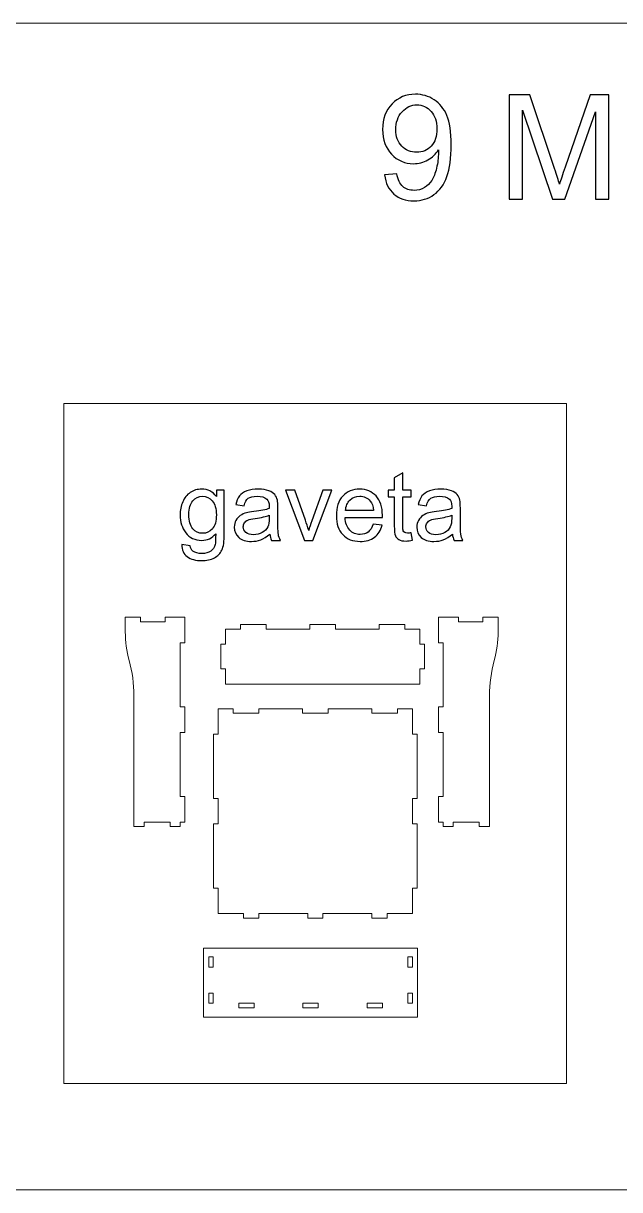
# Model space of a CAD drawing. Header units: millimetres. Extents: x -2300 to 2300, y -1145 to 1145.
# Drawn here: x -1046 to 124, y -1145 to 1145 of the extents above; entities that cross this region are included whole.
import ezdxf

# ---------------------------------------------------------------- set-up
doc = ezdxf.new("R2010")
doc.units = ezdxf.units.MM
doc.header["$MEASUREMENT"] = 0
doc.layers.add('Layer 1', color=7, linetype='Continuous')

msp = doc.modelspace()

# ---------------------------------------------------------------- linework, layer by layer
at = {"layer": 'Layer 1', "color": 114, "lineweight": 18}
for points in [[(-2299.5468, -1144.6932), (2299.5466, -1144.6932), (2299.5466, 1144.6934), (-2299.5468, 1144.6934), (-2299.5468, -1144.6932)], [(-966.791, -936.0977), (19.822, -936.0977), (19.822, 398.2489), (-966.791, 398.2489), (-966.791, -936.0977)]]:
    msp.add_lwpolyline(points, close=True, dxfattribs=at)
at = {"layer": 'Layer 1', "color": 114}
for points, knots in [([(-337.4058, 847.172), (-337.4058, 847.172), (-313.3565, 849.1761), (-313.3565, 849.1761), (-313.3565, 849.1761), (-311.3047, 837.8195), (-307.3919, 829.6122), (-301.6182, 824.5065), (-301.6182, 824.5065), (-295.8445, 819.4008), (-288.4484, 816.8241), (-279.3822, 816.8241), (-279.3822, 816.8241), (-271.652, 816.8241), (-264.8762, 818.5896), (-259.0071, 822.1684), (-259.0071, 822.1684), (-253.1379, 825.6994), (-248.3662, 830.4234), (-244.692, 836.388), (-244.692, 836.388), (-241.0178, 842.3049), (-237.9162, 850.3213), (-235.3872, 860.3895), (-235.3872, 860.3895), (-232.8582, 870.4578), (-231.6176, 880.7169), (-231.6176, 891.1669), (-231.6176, 891.1669), (-231.6176, 892.2644), (-231.6653, 893.9822), (-231.7607, 896.2249), (-231.7607, 896.2249), (-236.771, 888.2085), (-243.6422, 881.6713), (-252.3267, 876.7087), (-252.3267, 876.7087), (-261.0112, 871.6984), (-270.4591, 869.2172), (-280.5751, 869.2172), (-280.5751, 869.2172), (-297.5146, 869.2172), (-311.8296, 875.3726), (-323.568, 887.6836), (-323.568, 887.6836), (-335.2586, 899.9468), (-341.1278, 916.1705), (-341.1278, 936.3071), (-341.1278, 936.3071), (-341.1278, 957.1116), (-335.02, 973.8125), (-322.7568, 986.5052), (-322.7568, 986.5052), (-310.5413, 999.1501), (-295.2241, 1005.4965), (-276.7577, 1005.4965), (-276.7577, 1005.4965), (-263.4924, 1005.4965), (-251.3246, 1001.9177), (-240.2543, 994.7125), (-240.2543, 994.7125), (-229.2317, 987.5549), (-220.8813, 977.3435), (-215.1553, 964.0305), (-215.1553, 964.0305), (-209.4293, 950.7653), (-206.5662, 931.5354), (-206.5662, 906.3886), (-206.5662, 906.3886), (-206.5662, 880.192), (-209.3815, 859.3398), (-215.0598, 843.8318), (-215.0598, 843.8318), (-220.7381, 828.2761), (-229.2317, 816.49), (-240.4452, 808.3782), (-240.4452, 808.3782), (-251.6587, 800.2663), (-264.7808, 796.2104), (-279.8593, 796.2104), (-279.8593, 796.2104), (-295.8922, 796.2104), (-308.9666, 800.6481), (-319.1303, 809.5711), (-319.1303, 809.5711), (-329.2463, 818.4942), (-335.354, 831.0437), (-337.4058, 847.172)], [0, 0, 0, 0, 0.043478261, 0.043478261, 0.043478261, 0.043478261, 0.086956522, 0.086956522, 0.086956522, 0.086956522, 0.130434783, 0.130434783, 0.130434783, 0.130434783, 0.173913043, 0.173913043, 0.173913043, 0.173913043, 0.217391304, 0.217391304, 0.217391304, 0.217391304, 0.260869565, 0.260869565, 0.260869565, 0.260869565, 0.304347826, 0.304347826, 0.304347826, 0.304347826, 0.347826087, 0.347826087, 0.347826087, 0.347826087, 0.391304348, 0.391304348, 0.391304348, 0.391304348, 0.434782609, 0.434782609, 0.434782609, 0.434782609, 0.47826087, 0.47826087, 0.47826087, 0.47826087, 0.52173913, 0.52173913, 0.52173913, 0.52173913, 0.565217391, 0.565217391, 0.565217391, 0.565217391, 0.608695652, 0.608695652, 0.608695652, 0.608695652, 0.652173913, 0.652173913, 0.652173913, 0.652173913, 0.695652174, 0.695652174, 0.695652174, 0.695652174, 0.739130435, 0.739130435, 0.739130435, 0.739130435, 0.782608696, 0.782608696, 0.782608696, 0.782608696, 0.826086957, 0.826086957, 0.826086957, 0.826086957, 0.869565217, 0.869565217, 0.869565217, 0.869565217, 0.913043478, 0.913043478, 0.913043478, 0.913043478, 1, 1, 1, 1]), ([(-234.6237, 937.5954), (-234.6237, 952.0059), (-238.4411, 963.4579), (-246.0758, 971.9038), (-246.0758, 971.9038), (-253.6628, 980.3497), (-262.9198, 984.5965), (-273.7993, 984.5965), (-273.7993, 984.5965), (-285.0605, 984.5965), (-294.7947, 980.0634), (-303.002, 970.9495), (-303.002, 970.9495), (-311.257, 961.8356), (-315.3607, 950.0018), (-315.3607, 935.4959), (-315.3607, 935.4959), (-315.3607, 922.4692), (-311.4479, 911.876), (-303.67, 903.7642), (-303.67, 903.7642), (-295.8445, 895.6046), (-286.1102, 891.5487), (-274.515, 891.5487), (-274.515, 891.5487), (-262.8721, 891.5487), (-253.3288, 895.6046), (-245.8372, 903.7642), (-245.8372, 903.7642), (-238.3457, 911.876), (-234.6237, 923.1849), (-234.6237, 937.5954)], [0, 0, 0, 0, 0.111111111, 0.111111111, 0.111111111, 0.111111111, 0.222222222, 0.222222222, 0.222222222, 0.222222222, 0.333333333, 0.333333333, 0.333333333, 0.333333333, 0.444444444, 0.444444444, 0.444444444, 0.444444444, 0.555555556, 0.555555556, 0.555555556, 0.555555556, 0.666666667, 0.666666667, 0.666666667, 0.666666667, 0.777777778, 0.777777778, 0.777777778, 0.777777778, 1, 1, 1, 1]), ([(-92.9047, 799.646), (-92.9047, 799.646), (-92.9047, 1004.6376), (-92.9047, 1004.6376), (-92.9047, 1004.6376), (-92.9047, 1004.6376), (-52.25, 1004.6376), (-52.25, 1004.6376), (-52.25, 1004.6376), (-52.25, 1004.6376), (-3.7696, 859.5306), (-3.7696, 859.5306), (-3.7696, 859.5306), (0.7157, 846.0268), (3.9605, 835.9108), (6.0123, 829.1827), (6.0123, 829.1827), (8.3504, 836.6266), (12.0246, 847.6014), (16.9872, 862.0596), (16.9872, 862.0596), (16.9872, 862.0596), (66.3264, 1004.6376), (66.3264, 1004.6376), (66.3264, 1004.6376), (66.3264, 1004.6376), (102.6389, 1004.6376), (102.6389, 1004.6376), (102.6389, 1004.6376), (102.6389, 1004.6376), (102.6389, 799.646), (102.6389, 799.646), (102.6389, 799.646), (102.6389, 799.646), (76.5855, 799.646), (76.5855, 799.646), (76.5855, 799.646), (76.5855, 799.646), (76.5855, 971.1404), (76.5855, 971.1404), (76.5855, 971.1404), (76.5855, 971.1404), (16.7486, 799.646), (16.7486, 799.646), (16.7486, 799.646), (16.7486, 799.646), (-7.6824, 799.646), (-7.6824, 799.646), (-7.6824, 799.646), (-7.6824, 799.646), (-66.8513, 974.2897), (-66.8513, 974.2897), (-66.8513, 974.2897), (-66.8513, 974.2897), (-66.8513, 799.646), (-66.8513, 799.646), (-66.8513, 799.646), (-66.8513, 799.646), (-92.9047, 799.646), (-92.9047, 799.646)], [0, 0, 0, 0, 0.0625, 0.0625, 0.0625, 0.0625, 0.125, 0.125, 0.125, 0.125, 0.1875, 0.1875, 0.1875, 0.1875, 0.25, 0.25, 0.25, 0.25, 0.3125, 0.3125, 0.3125, 0.3125, 0.375, 0.375, 0.375, 0.375, 0.4375, 0.4375, 0.4375, 0.4375, 0.5, 0.5, 0.5, 0.5, 0.5625, 0.5625, 0.5625, 0.5625, 0.625, 0.625, 0.625, 0.625, 0.6875, 0.6875, 0.6875, 0.6875, 0.75, 0.75, 0.75, 0.75, 0.8125, 0.8125, 0.8125, 0.8125, 0.875, 0.875, 0.875, 0.875, 1, 1, 1, 1]), ([(-284.8993, 144.7112), (-284.8993, 144.7112), (-282.6245, 129.9883), (-282.6245, 129.9883), (-282.6245, 129.9883), (-287.3005, 129.0088), (-291.5025, 128.5033), (-295.1674, 128.5033), (-295.1674, 128.5033), (-301.2019, 128.5033), (-305.8779, 129.4512), (-309.2269, 131.3784), (-309.2269, 131.3784), (-312.5442, 133.3057), (-314.8822, 135.8016), (-316.2408, 138.9294), (-316.2408, 138.9294), (-317.5993, 142.0573), (-318.2628, 148.6289), (-318.2628, 158.6442), (-318.2628, 158.6442), (-318.2628, 158.6442), (-318.2628, 215.3243), (-318.2628, 215.3243), (-318.2628, 215.3243), (-318.2628, 215.3243), (-330.5846, 215.3243), (-330.5846, 215.3243), (-330.5846, 215.3243), (-330.5846, 215.3243), (-330.5846, 228.2147), (-330.5846, 228.2147), (-330.5846, 228.2147), (-330.5846, 228.2147), (-318.2628, 228.2147), (-318.2628, 228.2147), (-318.2628, 228.2147), (-318.2628, 228.2147), (-318.2628, 252.5423), (-318.2628, 252.5423), (-318.2628, 252.5423), (-318.2628, 252.5423), (-301.581, 262.5577), (-301.581, 262.5577), (-301.581, 262.5577), (-301.581, 262.5577), (-301.581, 228.2147), (-301.581, 228.2147), (-301.581, 228.2147), (-301.581, 228.2147), (-284.8993, 228.2147), (-284.8993, 228.2147), (-284.8993, 228.2147), (-284.8993, 228.2147), (-284.8993, 215.3243), (-284.8993, 215.3243), (-284.8993, 215.3243), (-284.8993, 215.3243), (-301.581, 215.3243), (-301.581, 215.3243), (-301.581, 215.3243), (-301.581, 215.3243), (-301.581, 157.6964), (-301.581, 157.6964), (-301.581, 157.6964), (-301.581, 152.9257), (-301.2967, 149.861), (-300.6964, 148.5025), (-300.6964, 148.5025), (-300.1277, 147.1439), (-299.1799, 146.0697), (-297.8529, 145.2483), (-297.8529, 145.2483), (-296.526, 144.4584), (-294.6303, 144.0477), (-292.166, 144.0477), (-292.166, 144.0477), (-290.3335, 144.0477), (-287.9007, 144.2689), (-284.8993, 144.7112)], [0, 0, 0, 0, 0.047619048, 0.047619048, 0.047619048, 0.047619048, 0.095238095, 0.095238095, 0.095238095, 0.095238095, 0.142857143, 0.142857143, 0.142857143, 0.142857143, 0.19047619, 0.19047619, 0.19047619, 0.19047619, 0.238095238, 0.238095238, 0.238095238, 0.238095238, 0.285714286, 0.285714286, 0.285714286, 0.285714286, 0.333333333, 0.333333333, 0.333333333, 0.333333333, 0.380952381, 0.380952381, 0.380952381, 0.380952381, 0.428571429, 0.428571429, 0.428571429, 0.428571429, 0.476190476, 0.476190476, 0.476190476, 0.476190476, 0.523809524, 0.523809524, 0.523809524, 0.523809524, 0.571428571, 0.571428571, 0.571428571, 0.571428571, 0.619047619, 0.619047619, 0.619047619, 0.619047619, 0.666666667, 0.666666667, 0.666666667, 0.666666667, 0.714285714, 0.714285714, 0.714285714, 0.714285714, 0.761904762, 0.761904762, 0.761904762, 0.761904762, 0.80952381, 0.80952381, 0.80952381, 0.80952381, 0.857142857, 0.857142857, 0.857142857, 0.857142857, 0.904761905, 0.904761905, 0.904761905, 0.904761905, 1, 1, 1, 1]), ([(-735.2436, 121.679), (-735.2436, 121.679), (-719.1306, 119.4042), (-719.1306, 119.4042), (-719.1306, 119.4042), (-718.4671, 114.4123), (-716.5714, 110.779), (-713.4752, 108.4726), (-713.4752, 108.4726), (-709.3364, 105.408), (-703.681, 103.8598), (-696.5091, 103.8598), (-696.5091, 103.8598), (-688.8001, 103.8598), (-682.8288, 105.408), (-678.6268, 108.4726), (-678.6268, 108.4726), (-674.4247, 111.5372), (-671.5812, 115.8656), (-670.0963, 121.3946), (-670.0963, 121.3946), (-669.2433, 124.7752), (-668.8325, 131.8839), (-668.8957, 142.7207), (-668.8957, 142.7207), (-676.194, 134.1271), (-685.2615, 129.8303), (-696.13, 129.8303), (-696.13, 129.8303), (-709.6523, 129.8303), (-720.1416, 134.6958), (-727.5346, 144.4584), (-727.5346, 144.4584), (-734.9593, 154.1895), (-738.6558, 165.8793), (-738.6558, 179.4964), (-738.6558, 179.4964), (-738.6558, 188.8799), (-736.9497, 197.5367), (-733.5691, 205.4669), (-733.5691, 205.4669), (-730.1885, 213.397), (-725.2598, 219.4947), (-718.8146, 223.8231), (-718.8146, 223.8231), (-712.3694, 228.1516), (-704.7868, 230.3), (-696.0668, 230.3), (-696.0668, 230.3), (-684.4717, 230.3), (-674.8986, 225.5608), (-667.3792, 216.0826), (-667.3792, 216.0826), (-667.3792, 216.0826), (-667.3792, 228.2147), (-667.3792, 228.2147), (-667.3792, 228.2147), (-667.3792, 228.2147), (-652.0244, 228.2147), (-652.0244, 228.2147), (-652.0244, 228.2147), (-652.0244, 228.2147), (-652.0244, 143.2578), (-652.0244, 143.2578), (-652.0244, 143.2578), (-652.0244, 127.9346), (-653.5725, 117.0978), (-656.7004, 110.7158), (-656.7004, 110.7158), (-659.7966, 104.3338), (-664.7569, 99.2787), (-671.4865, 95.5821), (-671.4865, 95.5821), (-678.2476, 91.8856), (-686.5569, 90.0216), (-696.4143, 90.0216), (-696.4143, 90.0216), (-708.1358, 90.0216), (-717.5824, 92.6439), (-724.7859, 97.9201), (-724.7859, 97.9201), (-732.021, 103.1648), (-735.4964, 111.0949), (-735.2436, 121.679)], [0, 0, 0, 0, 0.045454545, 0.045454545, 0.045454545, 0.045454545, 0.090909091, 0.090909091, 0.090909091, 0.090909091, 0.136363636, 0.136363636, 0.136363636, 0.136363636, 0.181818182, 0.181818182, 0.181818182, 0.181818182, 0.227272727, 0.227272727, 0.227272727, 0.227272727, 0.272727273, 0.272727273, 0.272727273, 0.272727273, 0.318181818, 0.318181818, 0.318181818, 0.318181818, 0.363636364, 0.363636364, 0.363636364, 0.363636364, 0.409090909, 0.409090909, 0.409090909, 0.409090909, 0.454545455, 0.454545455, 0.454545455, 0.454545455, 0.5, 0.5, 0.5, 0.5, 0.545454545, 0.545454545, 0.545454545, 0.545454545, 0.590909091, 0.590909091, 0.590909091, 0.590909091, 0.636363636, 0.636363636, 0.636363636, 0.636363636, 0.681818182, 0.681818182, 0.681818182, 0.681818182, 0.727272727, 0.727272727, 0.727272727, 0.727272727, 0.772727273, 0.772727273, 0.772727273, 0.772727273, 0.818181818, 0.818181818, 0.818181818, 0.818181818, 0.863636364, 0.863636364, 0.863636364, 0.863636364, 0.909090909, 0.909090909, 0.909090909, 0.909090909, 1, 1, 1, 1]), ([(-562.4863, 142.1521), (-568.6788, 136.8758), (-574.6501, 133.1793), (-580.3686, 130.9993), (-580.3686, 130.9993), (-586.0872, 128.8193), (-592.2165, 127.7451), (-598.7881, 127.7451), (-598.7881, 127.7451), (-609.5933, 127.7451), (-617.9026, 130.3674), (-623.7159, 135.6436), (-623.7159, 135.6436), (-629.5293, 140.8883), (-632.4359, 147.6179), (-632.4359, 155.8008), (-632.4359, 155.8008), (-632.4359, 160.6031), (-631.3301, 164.9947), (-629.1501, 168.9756), (-629.1501, 168.9756), (-626.9385, 172.9564), (-624.0635, 176.1159), (-620.5249, 178.517), (-620.5249, 178.517), (-616.9548, 180.9182), (-612.9739, 182.7506), (-608.5191, 183.9828), (-608.5191, 183.9828), (-605.2333, 184.8359), (-600.273, 185.6573), (-593.6698, 186.4788), (-593.6698, 186.4788), (-580.2107, 188.0585), (-570.2585, 189.9857), (-563.9081, 192.1973), (-563.9081, 192.1973), (-563.8449, 194.4721), (-563.8133, 195.9254), (-563.8133, 196.5257), (-563.8133, 196.5257), (-563.8133, 203.2869), (-565.393, 208.0576), (-568.5524, 210.8379), (-568.5524, 210.8379), (-572.8176, 214.5976), (-579.1681, 216.4617), (-587.5721, 216.4617), (-587.5721, 216.4617), (-595.4391, 216.4617), (-601.2524, 215.0715), (-604.9806, 212.3228), (-604.9806, 212.3228), (-608.7403, 209.5741), (-611.489, 204.7086), (-613.2898, 197.6947), (-613.2898, 197.6947), (-613.2898, 197.6947), (-629.5925, 199.9695), (-629.5925, 199.9695), (-629.5925, 199.9695), (-628.1075, 206.9518), (-625.6748, 212.6072), (-622.2626, 216.904), (-622.2626, 216.904), (-618.8504, 221.2008), (-613.9217, 224.4866), (-607.4765, 226.8246), (-607.4765, 226.8246), (-601.0629, 229.131), (-593.575, 230.3), (-585.1078, 230.3), (-585.1078, 230.3), (-576.7037, 230.3), (-569.8478, 229.3205), (-564.5715, 227.3301), (-564.5715, 227.3301), (-559.3269, 225.3397), (-555.4408, 222.8753), (-552.9764, 219.8739), (-552.9764, 219.8739), (-550.5121, 216.8724), (-548.7744, 213.0811), (-547.7634, 208.4999), (-547.7634, 208.4999), (-547.2263, 205.6565), (-546.9419, 200.5382), (-546.9419, 193.1767), (-546.9419, 193.1767), (-546.9419, 193.1767), (-546.9419, 171.0608), (-546.9419, 171.0608), (-546.9419, 171.0608), (-546.9419, 155.6112), (-546.5944, 145.8486), (-545.8993, 141.7097), (-545.8993, 141.7097), (-545.2359, 137.5709), (-543.8457, 133.6216), (-541.8237, 129.8303), (-541.8237, 129.8303), (-541.8237, 129.8303), (-559.2637, 129.8303), (-559.2637, 129.8303), (-559.2637, 129.8303), (-560.9382, 133.3373), (-562.0124, 137.4445), (-562.4863, 142.1521)], [0, 0, 0, 0, 0.035714286, 0.035714286, 0.035714286, 0.035714286, 0.071428571, 0.071428571, 0.071428571, 0.071428571, 0.107142857, 0.107142857, 0.107142857, 0.107142857, 0.142857143, 0.142857143, 0.142857143, 0.142857143, 0.178571429, 0.178571429, 0.178571429, 0.178571429, 0.214285714, 0.214285714, 0.214285714, 0.214285714, 0.25, 0.25, 0.25, 0.25, 0.285714286, 0.285714286, 0.285714286, 0.285714286, 0.321428571, 0.321428571, 0.321428571, 0.321428571, 0.357142857, 0.357142857, 0.357142857, 0.357142857, 0.392857143, 0.392857143, 0.392857143, 0.392857143, 0.428571429, 0.428571429, 0.428571429, 0.428571429, 0.464285714, 0.464285714, 0.464285714, 0.464285714, 0.5, 0.5, 0.5, 0.5, 0.535714286, 0.535714286, 0.535714286, 0.535714286, 0.571428571, 0.571428571, 0.571428571, 0.571428571, 0.607142857, 0.607142857, 0.607142857, 0.607142857, 0.642857143, 0.642857143, 0.642857143, 0.642857143, 0.678571429, 0.678571429, 0.678571429, 0.678571429, 0.714285714, 0.714285714, 0.714285714, 0.714285714, 0.75, 0.75, 0.75, 0.75, 0.785714286, 0.785714286, 0.785714286, 0.785714286, 0.821428571, 0.821428571, 0.821428571, 0.821428571, 0.857142857, 0.857142857, 0.857142857, 0.857142857, 0.892857143, 0.892857143, 0.892857143, 0.892857143, 0.928571429, 0.928571429, 0.928571429, 0.928571429, 1, 1, 1, 1]), ([(-359.4301, 161.6773), (-359.4301, 161.6773), (-342.1797, 159.4025), (-342.1797, 159.4025), (-342.1797, 159.4025), (-344.8652, 149.3871), (-349.8887, 141.5834), (-357.2185, 136.0544), (-357.2185, 136.0544), (-364.5484, 130.5254), (-373.9003, 127.7451), (-385.3058, 127.7451), (-385.3058, 127.7451), (-399.6496, 127.7451), (-411.0235, 132.1683), (-419.4276, 141.0147), (-419.4276, 141.0147), (-427.8316, 149.8295), (-432.0337, 162.246), (-432.0337, 178.2011), (-432.0337, 178.2011), (-432.0337, 194.6933), (-427.8001, 207.5205), (-419.3012, 216.6197), (-419.3012, 216.6197), (-410.8024, 225.7504), (-399.776, 230.3), (-386.222, 230.3), (-386.222, 230.3), (-373.1104, 230.3), (-362.4, 225.8452), (-354.0907, 216.904), (-354.0907, 216.904), (-345.7814, 207.9628), (-341.611, 195.3883), (-341.611, 179.1805), (-341.611, 179.1805), (-341.611, 178.2011), (-341.6426, 176.7161), (-341.7058, 174.7573), (-341.7058, 174.7573), (-341.7058, 174.7573), (-414.9728, 174.7573), (-414.9728, 174.7573), (-414.9728, 174.7573), (-414.3409, 163.9837), (-411.3079, 155.706), (-405.8105, 149.9874), (-405.8105, 149.9874), (-400.3447, 144.2689), (-393.4887, 141.3938), (-385.3058, 141.3938), (-385.3058, 141.3938), (-379.2081, 141.3938), (-373.9951, 143.0051), (-369.6983, 146.2277), (-369.6983, 146.2277), (-365.3698, 149.4503), (-361.9577, 154.6002), (-359.4301, 161.6773)], [0, 0, 0, 0, 0.0625, 0.0625, 0.0625, 0.0625, 0.125, 0.125, 0.125, 0.125, 0.1875, 0.1875, 0.1875, 0.1875, 0.25, 0.25, 0.25, 0.25, 0.3125, 0.3125, 0.3125, 0.3125, 0.375, 0.375, 0.375, 0.375, 0.4375, 0.4375, 0.4375, 0.4375, 0.5, 0.5, 0.5, 0.5, 0.5625, 0.5625, 0.5625, 0.5625, 0.625, 0.625, 0.625, 0.625, 0.6875, 0.6875, 0.6875, 0.6875, 0.75, 0.75, 0.75, 0.75, 0.8125, 0.8125, 0.8125, 0.8125, 0.875, 0.875, 0.875, 0.875, 1, 1, 1, 1]), ([(-204.176, 142.1521), (-210.3685, 136.8758), (-216.3398, 133.1793), (-222.0583, 130.9993), (-222.0583, 130.9993), (-227.7769, 128.8193), (-233.9062, 127.7451), (-240.4778, 127.7451), (-240.4778, 127.7451), (-251.283, 127.7451), (-259.5923, 130.3674), (-265.4056, 135.6436), (-265.4056, 135.6436), (-271.219, 140.8883), (-274.1256, 147.6179), (-274.1256, 155.8008), (-274.1256, 155.8008), (-274.1256, 160.6031), (-273.0198, 164.9947), (-270.8398, 168.9756), (-270.8398, 168.9756), (-268.6282, 172.9564), (-265.7532, 176.1159), (-262.2146, 178.517), (-262.2146, 178.517), (-258.6445, 180.9182), (-254.6636, 182.7506), (-250.2088, 183.9828), (-250.2088, 183.9828), (-246.923, 184.8359), (-241.9627, 185.6573), (-235.3595, 186.4788), (-235.3595, 186.4788), (-221.9004, 188.0585), (-211.9482, 189.9857), (-205.5978, 192.1973), (-205.5978, 192.1973), (-205.5346, 194.4721), (-205.503, 195.9254), (-205.503, 196.5257), (-205.503, 196.5257), (-205.503, 203.2869), (-207.0827, 208.0576), (-210.2421, 210.8379), (-210.2421, 210.8379), (-214.5073, 214.5976), (-220.8578, 216.4617), (-229.2618, 216.4617), (-229.2618, 216.4617), (-237.1288, 216.4617), (-242.9421, 215.0715), (-246.6703, 212.3228), (-246.6703, 212.3228), (-250.43, 209.5741), (-253.1787, 204.7086), (-254.9795, 197.6947), (-254.9795, 197.6947), (-254.9795, 197.6947), (-271.2822, 199.9695), (-271.2822, 199.9695), (-271.2822, 199.9695), (-269.7972, 206.9518), (-267.3645, 212.6072), (-263.9523, 216.904), (-263.9523, 216.904), (-260.5401, 221.2008), (-255.6114, 224.4866), (-249.1662, 226.8246), (-249.1662, 226.8246), (-242.7526, 229.131), (-235.2647, 230.3), (-226.7975, 230.3), (-226.7975, 230.3), (-218.3934, 230.3), (-211.5375, 229.3205), (-206.2612, 227.3301), (-206.2612, 227.3301), (-201.0166, 225.3397), (-197.1305, 222.8753), (-194.6661, 219.8739), (-194.6661, 219.8739), (-192.2018, 216.8724), (-190.4641, 213.0811), (-189.4531, 208.4999), (-189.4531, 208.4999), (-188.916, 205.6565), (-188.6316, 200.5382), (-188.6316, 193.1767), (-188.6316, 193.1767), (-188.6316, 193.1767), (-188.6316, 171.0608), (-188.6316, 171.0608), (-188.6316, 171.0608), (-188.6316, 155.6112), (-188.2841, 145.8486), (-187.589, 141.7097), (-187.589, 141.7097), (-186.9256, 137.5709), (-185.5354, 133.6216), (-183.5134, 129.8303), (-183.5134, 129.8303), (-183.5134, 129.8303), (-200.9534, 129.8303), (-200.9534, 129.8303), (-200.9534, 129.8303), (-202.6279, 133.3373), (-203.7021, 137.4445), (-204.176, 142.1521)], [0, 0, 0, 0, 0.035714286, 0.035714286, 0.035714286, 0.035714286, 0.071428571, 0.071428571, 0.071428571, 0.071428571, 0.107142857, 0.107142857, 0.107142857, 0.107142857, 0.142857143, 0.142857143, 0.142857143, 0.142857143, 0.178571429, 0.178571429, 0.178571429, 0.178571429, 0.214285714, 0.214285714, 0.214285714, 0.214285714, 0.25, 0.25, 0.25, 0.25, 0.285714286, 0.285714286, 0.285714286, 0.285714286, 0.321428571, 0.321428571, 0.321428571, 0.321428571, 0.357142857, 0.357142857, 0.357142857, 0.357142857, 0.392857143, 0.392857143, 0.392857143, 0.392857143, 0.428571429, 0.428571429, 0.428571429, 0.428571429, 0.464285714, 0.464285714, 0.464285714, 0.464285714, 0.5, 0.5, 0.5, 0.5, 0.535714286, 0.535714286, 0.535714286, 0.535714286, 0.571428571, 0.571428571, 0.571428571, 0.571428571, 0.607142857, 0.607142857, 0.607142857, 0.607142857, 0.642857143, 0.642857143, 0.642857143, 0.642857143, 0.678571429, 0.678571429, 0.678571429, 0.678571429, 0.714285714, 0.714285714, 0.714285714, 0.714285714, 0.75, 0.75, 0.75, 0.75, 0.785714286, 0.785714286, 0.785714286, 0.785714286, 0.821428571, 0.821428571, 0.821428571, 0.821428571, 0.857142857, 0.857142857, 0.857142857, 0.857142857, 0.892857143, 0.892857143, 0.892857143, 0.892857143, 0.928571429, 0.928571429, 0.928571429, 0.928571429, 1, 1, 1, 1]), ([(-721.5949, 180.697), (-721.5949, 167.8382), (-719.0358, 158.4547), (-713.9175, 152.5466), (-713.9175, 152.5466), (-708.7677, 146.6384), (-702.354, 143.6686), (-694.645, 143.6686), (-694.645, 143.6686), (-686.9676, 143.6686), (-680.554, 146.6068), (-675.341, 152.4834), (-675.341, 152.4834), (-670.1595, 158.3599), (-667.5688, 167.5854), (-667.5688, 180.1599), (-667.5688, 180.1599), (-667.5688, 192.1657), (-670.2543, 201.2333), (-675.5937, 207.331), (-675.5937, 207.331), (-680.9331, 213.4286), (-687.3784, 216.4617), (-694.8978, 216.4617), (-694.8978, 216.4617), (-702.3224, 216.4617), (-708.6097, 213.4602), (-713.8227, 207.4573), (-713.8227, 207.4573), (-719.0042, 201.4544), (-721.5949, 192.5449), (-721.5949, 180.697)], [0, 0, 0, 0, 0.111111111, 0.111111111, 0.111111111, 0.111111111, 0.222222222, 0.222222222, 0.222222222, 0.222222222, 0.333333333, 0.333333333, 0.333333333, 0.333333333, 0.444444444, 0.444444444, 0.444444444, 0.444444444, 0.555555556, 0.555555556, 0.555555556, 0.555555556, 0.666666667, 0.666666667, 0.666666667, 0.666666667, 0.777777778, 0.777777778, 0.777777778, 0.777777778, 1, 1, 1, 1]), ([(-494.4323, 129.8303), (-494.4323, 129.8303), (-531.5555, 228.2147), (-531.5555, 228.2147), (-531.5555, 228.2147), (-531.5555, 228.2147), (-513.7048, 228.2147), (-513.7048, 228.2147), (-513.7048, 228.2147), (-513.7048, 228.2147), (-492.663, 169.2915), (-492.663, 169.2915), (-492.663, 169.2915), (-490.3882, 162.9411), (-488.2714, 156.3379), (-486.3442, 149.4819), (-486.3442, 149.4819), (-484.8592, 154.6634), (-482.8056, 160.8874), (-480.1201, 168.1857), (-480.1201, 168.1857), (-480.1201, 168.1857), (-458.2569, 228.2147), (-458.2569, 228.2147), (-458.2569, 228.2147), (-458.2569, 228.2147), (-441.1328, 228.2147), (-441.1328, 228.2147), (-441.1328, 228.2147), (-441.1328, 228.2147), (-478.3824, 129.8303), (-478.3824, 129.8303), (-478.3824, 129.8303), (-478.3824, 129.8303), (-494.4323, 129.8303), (-494.4323, 129.8303)], [0, 0, 0, 0, 0.1, 0.1, 0.1, 0.1, 0.2, 0.2, 0.2, 0.2, 0.3, 0.3, 0.3, 0.3, 0.4, 0.4, 0.4, 0.4, 0.5, 0.5, 0.5, 0.5, 0.6, 0.6, 0.6, 0.6, 0.7, 0.7, 0.7, 0.7, 0.8, 0.8, 0.8, 0.8, 1, 1, 1, 1]), ([(-414.025, 188.406), (-414.025, 188.406), (-359.2406, 188.406), (-359.2406, 188.406), (-359.2406, 188.406), (-359.9672, 196.6837), (-362.084, 202.8762), (-365.5278, 207.015), (-365.5278, 207.015), (-370.8041, 213.4286), (-377.6916, 216.6513), (-386.1273, 216.6513), (-386.1273, 216.6513), (-393.7731, 216.6513), (-400.1867, 214.0921), (-405.3997, 208.9739), (-405.3997, 208.9739), (-410.5812, 203.8556), (-413.4563, 196.9996), (-414.025, 188.406)], [0, 0, 0, 0, 0.166666667, 0.166666667, 0.166666667, 0.166666667, 0.333333333, 0.333333333, 0.333333333, 0.333333333, 0.5, 0.5, 0.5, 0.5, 0.666666667, 0.666666667, 0.666666667, 0.666666667, 1, 1, 1, 1]), ([(-563.8133, 179.1173), (-569.8794, 176.653), (-578.9785, 174.5677), (-591.1107, 172.8616), (-591.1107, 172.8616), (-597.9982, 171.8822), (-602.8637, 170.7764), (-605.7072, 169.5443), (-605.7072, 169.5443), (-608.5507, 168.3121), (-610.7307, 166.5112), (-612.2788, 164.1732), (-612.2788, 164.1732), (-613.8269, 161.8037), (-614.6168, 159.1813), (-614.6168, 156.2747), (-614.6168, 156.2747), (-614.6168, 151.8831), (-612.9423, 148.1866), (-609.5617, 145.2483), (-609.5617, 145.2483), (-606.1811, 142.31), (-601.2524, 140.8251), (-594.7756, 140.8251), (-594.7756, 140.8251), (-588.362, 140.8251), (-582.6434, 142.2152), (-577.6199, 145.0271), (-577.6199, 145.0271), (-572.6281, 147.8074), (-568.9315, 151.6303), (-566.5936, 156.4642), (-566.5936, 156.4642), (-564.7927, 160.224), (-563.9081, 165.7529), (-563.9081, 173.0512), (-563.9081, 173.0512), (-563.9081, 173.0512), (-563.8133, 179.1173), (-563.8133, 179.1173)], [0, 0, 0, 0, 0.090909091, 0.090909091, 0.090909091, 0.090909091, 0.181818182, 0.181818182, 0.181818182, 0.181818182, 0.272727273, 0.272727273, 0.272727273, 0.272727273, 0.363636364, 0.363636364, 0.363636364, 0.363636364, 0.454545455, 0.454545455, 0.454545455, 0.454545455, 0.545454545, 0.545454545, 0.545454545, 0.545454545, 0.636363636, 0.636363636, 0.636363636, 0.636363636, 0.727272727, 0.727272727, 0.727272727, 0.727272727, 0.818181818, 0.818181818, 0.818181818, 0.818181818, 1, 1, 1, 1]), ([(-205.503, 179.1173), (-211.5691, 176.653), (-220.6682, 174.5677), (-232.8004, 172.8616), (-232.8004, 172.8616), (-239.6879, 171.8822), (-244.5534, 170.7764), (-247.3969, 169.5443), (-247.3969, 169.5443), (-250.2404, 168.3121), (-252.4204, 166.5112), (-253.9685, 164.1732), (-253.9685, 164.1732), (-255.5166, 161.8037), (-256.3065, 159.1813), (-256.3065, 156.2747), (-256.3065, 156.2747), (-256.3065, 151.8831), (-254.632, 148.1866), (-251.2514, 145.2483), (-251.2514, 145.2483), (-247.8708, 142.31), (-242.9421, 140.8251), (-236.4653, 140.8251), (-236.4653, 140.8251), (-230.0517, 140.8251), (-224.3331, 142.2152), (-219.3096, 145.0271), (-219.3096, 145.0271), (-214.3178, 147.8074), (-210.6212, 151.6303), (-208.2833, 156.4642), (-208.2833, 156.4642), (-206.4824, 160.224), (-205.5978, 165.7529), (-205.5978, 173.0512), (-205.5978, 173.0512), (-205.5978, 173.0512), (-205.503, 179.1173), (-205.503, 179.1173)], [0, 0, 0, 0, 0.090909091, 0.090909091, 0.090909091, 0.090909091, 0.181818182, 0.181818182, 0.181818182, 0.181818182, 0.272727273, 0.272727273, 0.272727273, 0.272727273, 0.363636364, 0.363636364, 0.363636364, 0.363636364, 0.454545455, 0.454545455, 0.454545455, 0.454545455, 0.545454545, 0.545454545, 0.545454545, 0.545454545, 0.636363636, 0.636363636, 0.636363636, 0.636363636, 0.727272727, 0.727272727, 0.727272727, 0.727272727, 0.818181818, 0.818181818, 0.818181818, 0.818181818, 1, 1, 1, 1])]:
    msp.add_open_spline(points, degree=3, knots=knots, dxfattribs=at)
at = {"layer": 'Layer 1', "lineweight": 15}
for points in [[(-846.3174, -21.0438), (-846.3174, -21.0438), (-846.3174, -50.0438), (-846.3174, -50.0438)], [(-816.3174, -21.0438), (-816.3174, -21.0438), (-846.3174, -21.0438), (-846.3174, -21.0438)], [(-816.3174, -21.0438), (-816.3174, -21.0438), (-816.3174, -30.0438), (-816.3174, -30.0438)], [(-768.3174, -21.0438), (-768.3174, -21.0438), (-768.3174, -30.0438), (-768.3174, -30.0438)], [(-729.3174, -21.0438), (-729.3174, -21.0438), (-768.3174, -21.0438), (-768.3174, -21.0438)], [(-729.3174, -71.0438), (-729.3174, -71.0438), (-729.3174, -21.0438), (-729.3174, -21.0438)], [(-231.4769, -21.0438), (-231.4769, -21.0438), (-192.4769, -21.0438), (-192.4769, -21.0438)], [(-231.4769, -71.0438), (-231.4769, -71.0438), (-231.4769, -21.0438), (-231.4769, -21.0438)], [(-192.4769, -21.0438), (-192.4769, -21.0438), (-192.4769, -30.0438), (-192.4769, -30.0438)], [(-144.4769, -21.0438), (-144.4769, -21.0438), (-114.4769, -21.0438), (-114.4769, -21.0438)], [(-144.4769, -21.0438), (-144.4769, -21.0438), (-144.4769, -30.0438), (-144.4769, -30.0438)], [(-114.4769, -21.0438), (-114.4769, -21.0438), (-114.4769, -50.0438), (-114.4769, -50.0438)], [(-816.3174, -30.0438), (-816.3174, -30.0438), (-768.3174, -30.0438), (-768.3174, -30.0438)], [(-619.8491, -44.2171), (-619.8491, -44.2171), (-649.8491, -44.2171), (-649.8491, -44.2171)], [(-649.8491, -74.2171), (-649.8491, -74.2171), (-649.8491, -44.2171), (-649.8491, -44.2171)], [(-619.8491, -35.2171), (-619.8491, -35.2171), (-569.8491, -35.2171), (-569.8491, -35.2171)], [(-619.8491, -35.2171), (-619.8491, -35.2171), (-619.8491, -44.2171), (-619.8491, -44.2171)], [(-569.8491, -35.2171), (-569.8491, -35.2171), (-569.8491, -44.2171), (-569.8491, -44.2171)], [(-483.8491, -44.2171), (-483.8491, -44.2171), (-569.8491, -44.2171), (-569.8491, -44.2171)], [(-483.8491, -35.2171), (-483.8491, -35.2171), (-433.8491, -35.2171), (-433.8491, -35.2171)], [(-483.8491, -35.2171), (-483.8491, -35.2171), (-483.8491, -44.2171), (-483.8491, -44.2171)], [(-433.8491, -35.2171), (-433.8491, -35.2171), (-433.8491, -44.2171), (-433.8491, -44.2171)], [(-347.8491, -44.2171), (-347.8491, -44.2171), (-433.8491, -44.2171), (-433.8491, -44.2171)], [(-347.8491, -35.2171), (-347.8491, -35.2171), (-297.8491, -35.2171), (-297.8491, -35.2171)], [(-347.8491, -35.2171), (-347.8491, -35.2171), (-347.8491, -44.2171), (-347.8491, -44.2171)], [(-297.8491, -35.2171), (-297.8491, -35.2171), (-297.8491, -44.2171), (-297.8491, -44.2171)], [(-267.8491, -44.2171), (-267.8491, -44.2171), (-297.8491, -44.2171), (-297.8491, -44.2171)], [(-267.8491, -44.2171), (-267.8491, -44.2171), (-267.8491, -74.2171), (-267.8491, -74.2171)], [(-144.4769, -30.0438), (-144.4769, -30.0438), (-192.4769, -30.0438), (-192.4769, -30.0438)], [(-838.7666, -105.6682), (-843.7774, -87.5518), (-846.3173, -68.8415), (-846.3174, -50.0449)], [(-122.0277, -105.6682), (-117.0169, -87.5518), (-114.477, -68.8415), (-114.4769, -50.0449)], [(-729.3174, -71.0438), (-729.3174, -71.0438), (-738.3174, -71.0438), (-738.3174, -71.0438)], [(-738.3174, -71.0438), (-738.3174, -71.0438), (-738.3174, -197.0438), (-738.3174, -197.0438)], [(-658.8491, -74.2171), (-658.8491, -74.2171), (-649.8491, -74.2171), (-649.8491, -74.2171)], [(-658.8491, -122.2171), (-658.8491, -122.2171), (-658.8491, -74.2171), (-658.8491, -74.2171)], [(-267.8491, -74.2171), (-267.8491, -74.2171), (-258.8491, -74.2171), (-258.8491, -74.2171)], [(-258.8491, -122.2171), (-258.8491, -122.2171), (-258.8491, -74.2171), (-258.8491, -74.2171)], [(-231.4769, -71.0438), (-231.4769, -71.0438), (-222.4769, -71.0438), (-222.4769, -71.0438)], [(-222.4769, -71.0438), (-222.4769, -71.0438), (-222.4769, -197.0438), (-222.4769, -197.0438)], [(-838.7666, -105.6682), (-832.4959, -128.3399), (-829.3174, -151.7549), (-829.3174, -175.2779)], [(-122.0277, -105.6682), (-128.2984, -128.3399), (-131.4769, -151.7549), (-131.4769, -175.2779)], [(-649.8491, -122.2171), (-649.8491, -122.2171), (-658.8491, -122.2171), (-658.8491, -122.2171)], [(-649.8491, -152.2171), (-649.8491, -152.2171), (-649.8491, -122.2171), (-649.8491, -122.2171)], [(-267.8491, -122.2171), (-267.8491, -122.2171), (-267.8491, -152.2171), (-267.8491, -152.2171)], [(-258.8491, -122.2171), (-258.8491, -122.2171), (-267.8491, -122.2171), (-267.8491, -122.2171)], [(-267.8491, -152.2171), (-267.8491, -152.2171), (-649.8491, -152.2171), (-649.8491, -152.2171)], [(-829.3174, -175.2779), (-829.3174, -175.2779), (-829.3174, -432.0438), (-829.3174, -432.0438)], [(-131.4769, -175.2779), (-131.4769, -175.2779), (-131.4769, -432.0438), (-131.4769, -432.0438)], [(-729.3174, -197.0438), (-729.3174, -197.0438), (-738.3174, -197.0438), (-738.3174, -197.0438)], [(-729.3174, -247.0438), (-729.3174, -247.0438), (-729.3174, -197.0438), (-729.3174, -197.0438)], [(-634.2844, -200.6438), (-634.2844, -200.6438), (-664.2844, -200.6438), (-664.2844, -200.6438)], [(-664.2844, -200.6438), (-664.2844, -200.6438), (-664.2844, -250.6438), (-664.2844, -250.6438)], [(-634.2844, -209.6438), (-634.2844, -209.6438), (-634.2844, -200.6438), (-634.2844, -200.6438)], [(-498.2844, -200.6438), (-498.2844, -200.6438), (-584.2844, -200.6438), (-584.2844, -200.6438)], [(-584.2844, -200.6438), (-584.2844, -200.6438), (-584.2844, -209.6438), (-584.2844, -209.6438)], [(-498.2844, -209.6438), (-498.2844, -209.6438), (-498.2844, -200.6438), (-498.2844, -200.6438)], [(-362.2844, -200.6438), (-362.2844, -200.6438), (-448.2844, -200.6438), (-448.2844, -200.6438)], [(-448.2844, -200.6438), (-448.2844, -200.6438), (-448.2844, -209.6438), (-448.2844, -209.6438)], [(-362.2844, -209.6438), (-362.2844, -209.6438), (-362.2844, -200.6438), (-362.2844, -200.6438)], [(-282.2844, -200.6438), (-282.2844, -200.6438), (-312.2844, -200.6438), (-312.2844, -200.6438)], [(-312.2844, -200.6438), (-312.2844, -200.6438), (-312.2844, -209.6438), (-312.2844, -209.6438)], [(-282.2844, -250.6438), (-282.2844, -250.6438), (-282.2844, -200.6438), (-282.2844, -200.6438)], [(-231.4769, -197.0438), (-231.4769, -197.0438), (-222.4769, -197.0438), (-222.4769, -197.0438)], [(-231.4769, -247.0438), (-231.4769, -247.0438), (-231.4769, -197.0438), (-231.4769, -197.0438)], [(-584.2844, -209.6438), (-584.2844, -209.6438), (-634.2844, -209.6438), (-634.2844, -209.6438)], [(-448.2844, -209.6438), (-448.2844, -209.6438), (-498.2844, -209.6438), (-498.2844, -209.6438)], [(-312.2844, -209.6438), (-312.2844, -209.6438), (-362.2844, -209.6438), (-362.2844, -209.6438)], [(-729.3174, -247.0438), (-729.3174, -247.0438), (-738.3174, -247.0438), (-738.3174, -247.0438)], [(-738.3174, -247.0438), (-738.3174, -247.0438), (-738.3174, -373.0438), (-738.3174, -373.0438)], [(-664.2844, -250.6438), (-664.2844, -250.6438), (-673.2844, -250.6438), (-673.2844, -250.6438)], [(-673.2844, -250.6438), (-673.2844, -250.6438), (-673.2844, -376.6438), (-673.2844, -376.6438)], [(-273.2844, -250.6438), (-273.2844, -250.6438), (-282.2844, -250.6438), (-282.2844, -250.6438)], [(-273.2844, -376.6438), (-273.2844, -376.6438), (-273.2844, -250.6438), (-273.2844, -250.6438)], [(-231.4769, -247.0438), (-231.4769, -247.0438), (-222.4769, -247.0438), (-222.4769, -247.0438)], [(-222.4769, -247.0438), (-222.4769, -247.0438), (-222.4769, -373.0438), (-222.4769, -373.0438)], [(-729.3174, -373.0438), (-729.3174, -373.0438), (-738.3174, -373.0438), (-738.3174, -373.0438)], [(-729.3174, -423.0438), (-729.3174, -423.0438), (-729.3174, -373.0438), (-729.3174, -373.0438)], [(-673.2844, -376.6438), (-673.2844, -376.6438), (-664.2844, -376.6438), (-664.2844, -376.6438)], [(-664.2844, -376.6438), (-664.2844, -376.6438), (-664.2844, -426.6438), (-664.2844, -426.6438)], [(-282.2844, -426.6438), (-282.2844, -426.6438), (-282.2844, -376.6438), (-282.2844, -376.6438)], [(-282.2844, -376.6438), (-282.2844, -376.6438), (-273.2844, -376.6438), (-273.2844, -376.6438)], [(-231.4769, -373.0438), (-231.4769, -373.0438), (-222.4769, -373.0438), (-222.4769, -373.0438)], [(-231.4769, -423.0438), (-231.4769, -423.0438), (-231.4769, -373.0438), (-231.4769, -373.0438)], [(-829.3174, -432.0438), (-829.3174, -432.0438), (-809.3174, -432.0438), (-809.3174, -432.0438)], [(-809.3174, -423.0438), (-809.3174, -423.0438), (-758.3174, -423.0438), (-758.3174, -423.0438)], [(-809.3174, -432.0438), (-809.3174, -432.0438), (-809.3174, -423.0438), (-809.3174, -423.0438)], [(-758.3174, -432.0438), (-758.3174, -432.0438), (-758.3174, -423.0438), (-758.3174, -423.0438)], [(-758.3174, -432.0438), (-758.3174, -432.0438), (-738.3174, -432.0438), (-738.3174, -432.0438)], [(-729.3174, -423.0438), (-729.3174, -423.0438), (-738.3174, -423.0438), (-738.3174, -423.0438)], [(-738.3174, -423.0438), (-738.3174, -423.0438), (-738.3174, -432.0438), (-738.3174, -432.0438)], [(-664.2844, -426.6438), (-664.2844, -426.6438), (-673.2844, -426.6438), (-673.2844, -426.6438)], [(-673.2844, -426.6438), (-673.2844, -426.6438), (-673.2844, -552.6438), (-673.2844, -552.6438)], [(-273.2844, -426.6438), (-273.2844, -426.6438), (-282.2844, -426.6438), (-282.2844, -426.6438)], [(-273.2844, -552.6438), (-273.2844, -552.6438), (-273.2844, -426.6438), (-273.2844, -426.6438)], [(-231.4769, -423.0438), (-231.4769, -423.0438), (-222.4769, -423.0438), (-222.4769, -423.0438)], [(-222.4769, -423.0438), (-222.4769, -423.0438), (-222.4769, -432.0438), (-222.4769, -432.0438)], [(-202.4769, -432.0438), (-202.4769, -432.0438), (-222.4769, -432.0438), (-222.4769, -432.0438)], [(-151.4769, -423.0438), (-151.4769, -423.0438), (-202.4769, -423.0438), (-202.4769, -423.0438)], [(-202.4769, -432.0438), (-202.4769, -432.0438), (-202.4769, -423.0438), (-202.4769, -423.0438)], [(-151.4769, -432.0438), (-151.4769, -432.0438), (-151.4769, -423.0438), (-151.4769, -423.0438)], [(-131.4769, -432.0438), (-131.4769, -432.0438), (-151.4769, -432.0438), (-151.4769, -432.0438)], [(-673.2844, -552.6438), (-673.2844, -552.6438), (-664.2844, -552.6438), (-664.2844, -552.6438)], [(-664.2844, -552.6438), (-664.2844, -552.6438), (-664.2844, -602.6438), (-664.2844, -602.6438)], [(-282.2844, -552.6438), (-282.2844, -552.6438), (-273.2844, -552.6438), (-273.2844, -552.6438)], [(-282.2844, -602.6438), (-282.2844, -602.6438), (-282.2844, -552.6438), (-282.2844, -552.6438)], [(-664.2844, -602.6438), (-664.2844, -602.6438), (-614.2844, -602.6438), (-614.2844, -602.6438)], [(-614.2844, -611.6438), (-614.2844, -611.6438), (-614.2844, -602.6438), (-614.2844, -602.6438)], [(-584.2844, -611.6438), (-584.2844, -611.6438), (-614.2844, -611.6438), (-614.2844, -611.6438)], [(-584.2844, -602.6438), (-584.2844, -602.6438), (-584.2844, -611.6438), (-584.2844, -611.6438)], [(-584.2844, -602.6438), (-584.2844, -602.6438), (-488.2844, -602.6438), (-488.2844, -602.6438)], [(-488.2844, -611.6438), (-488.2844, -611.6438), (-488.2844, -602.6438), (-488.2844, -602.6438)], [(-458.2844, -611.6438), (-458.2844, -611.6438), (-488.2844, -611.6438), (-488.2844, -611.6438)], [(-458.2844, -602.6438), (-458.2844, -602.6438), (-458.2844, -611.6438), (-458.2844, -611.6438)], [(-458.2844, -602.6438), (-458.2844, -602.6438), (-362.2844, -602.6438), (-362.2844, -602.6438)], [(-362.2844, -611.6438), (-362.2844, -611.6438), (-362.2844, -602.6438), (-362.2844, -602.6438)], [(-332.2844, -611.6438), (-332.2844, -611.6438), (-362.2844, -611.6438), (-362.2844, -611.6438)], [(-332.2844, -602.6438), (-332.2844, -602.6438), (-332.2844, -611.6438), (-332.2844, -611.6438)], [(-332.2844, -602.6438), (-332.2844, -602.6438), (-282.2844, -602.6438), (-282.2844, -602.6438)], [(-692.5557, -670.8438), (-692.5557, -670.8438), (-692.5557, -805.8438), (-692.5557, -805.8438)], [(-272.5557, -670.8438), (-272.5557, -670.8438), (-692.5557, -670.8438), (-692.5557, -670.8438)], [(-272.5557, -805.8438), (-272.5557, -805.8438), (-272.5557, -670.8438), (-272.5557, -670.8438)], [(-682.5557, -687.8438), (-682.5557, -687.8438), (-682.5557, -707.8438), (-682.5557, -707.8438)], [(-673.5557, -687.8438), (-673.5557, -687.8438), (-682.5557, -687.8438), (-682.5557, -687.8438)], [(-682.5557, -707.8438), (-682.5557, -707.8438), (-673.5557, -707.8438), (-673.5557, -707.8438)], [(-673.5557, -707.8438), (-673.5557, -707.8438), (-673.5557, -687.8438), (-673.5557, -687.8438)], [(-291.5557, -687.8438), (-291.5557, -687.8438), (-291.5557, -707.8438), (-291.5557, -707.8438)], [(-282.5557, -687.8438), (-282.5557, -687.8438), (-291.5557, -687.8438), (-291.5557, -687.8438)], [(-291.5557, -707.8438), (-291.5557, -707.8438), (-282.5557, -707.8438), (-282.5557, -707.8438)], [(-282.5557, -707.8438), (-282.5557, -707.8438), (-282.5557, -687.8438), (-282.5557, -687.8438)], [(-682.5557, -758.8438), (-682.5557, -758.8438), (-682.5557, -778.8438), (-682.5557, -778.8438)], [(-673.5557, -758.8438), (-673.5557, -758.8438), (-682.5557, -758.8438), (-682.5557, -758.8438)], [(-673.5557, -778.8438), (-673.5557, -778.8438), (-673.5557, -758.8438), (-673.5557, -758.8438)], [(-291.5557, -758.8438), (-291.5557, -758.8438), (-291.5557, -778.8438), (-291.5557, -778.8438)], [(-282.5557, -758.8438), (-282.5557, -758.8438), (-291.5557, -758.8438), (-291.5557, -758.8438)], [(-282.5557, -778.8438), (-282.5557, -778.8438), (-282.5557, -758.8438), (-282.5557, -758.8438)], [(-682.5557, -778.8438), (-682.5557, -778.8438), (-673.5557, -778.8438), (-673.5557, -778.8438)], [(-623.5557, -778.8438), (-623.5557, -778.8438), (-623.5557, -787.8438), (-623.5557, -787.8438)], [(-593.5557, -778.8438), (-593.5557, -778.8438), (-623.5557, -778.8438), (-623.5557, -778.8438)], [(-623.5557, -787.8438), (-623.5557, -787.8438), (-593.5557, -787.8438), (-593.5557, -787.8438)], [(-593.5557, -787.8438), (-593.5557, -787.8438), (-593.5557, -778.8438), (-593.5557, -778.8438)], [(-497.5557, -778.8438), (-497.5557, -778.8438), (-497.5557, -787.8438), (-497.5557, -787.8438)], [(-467.5557, -778.8438), (-467.5557, -778.8438), (-497.5557, -778.8438), (-497.5557, -778.8438)], [(-497.5557, -787.8438), (-497.5557, -787.8438), (-467.5557, -787.8438), (-467.5557, -787.8438)], [(-467.5557, -787.8438), (-467.5557, -787.8438), (-467.5557, -778.8438), (-467.5557, -778.8438)], [(-371.5557, -778.8438), (-371.5557, -778.8438), (-371.5557, -787.8438), (-371.5557, -787.8438)], [(-341.5557, -778.8438), (-341.5557, -778.8438), (-371.5557, -778.8438), (-371.5557, -778.8438)], [(-371.5557, -787.8438), (-371.5557, -787.8438), (-341.5557, -787.8438), (-341.5557, -787.8438)], [(-341.5557, -787.8438), (-341.5557, -787.8438), (-341.5557, -778.8438), (-341.5557, -778.8438)], [(-291.5557, -778.8438), (-291.5557, -778.8438), (-282.5557, -778.8438), (-282.5557, -778.8438)], [(-692.5557, -805.8438), (-692.5557, -805.8438), (-272.5557, -805.8438), (-272.5557, -805.8438)]]:
    msp.add_open_spline(points, degree=3, dxfattribs=at)

doc.saveas('drawing.dxf')
